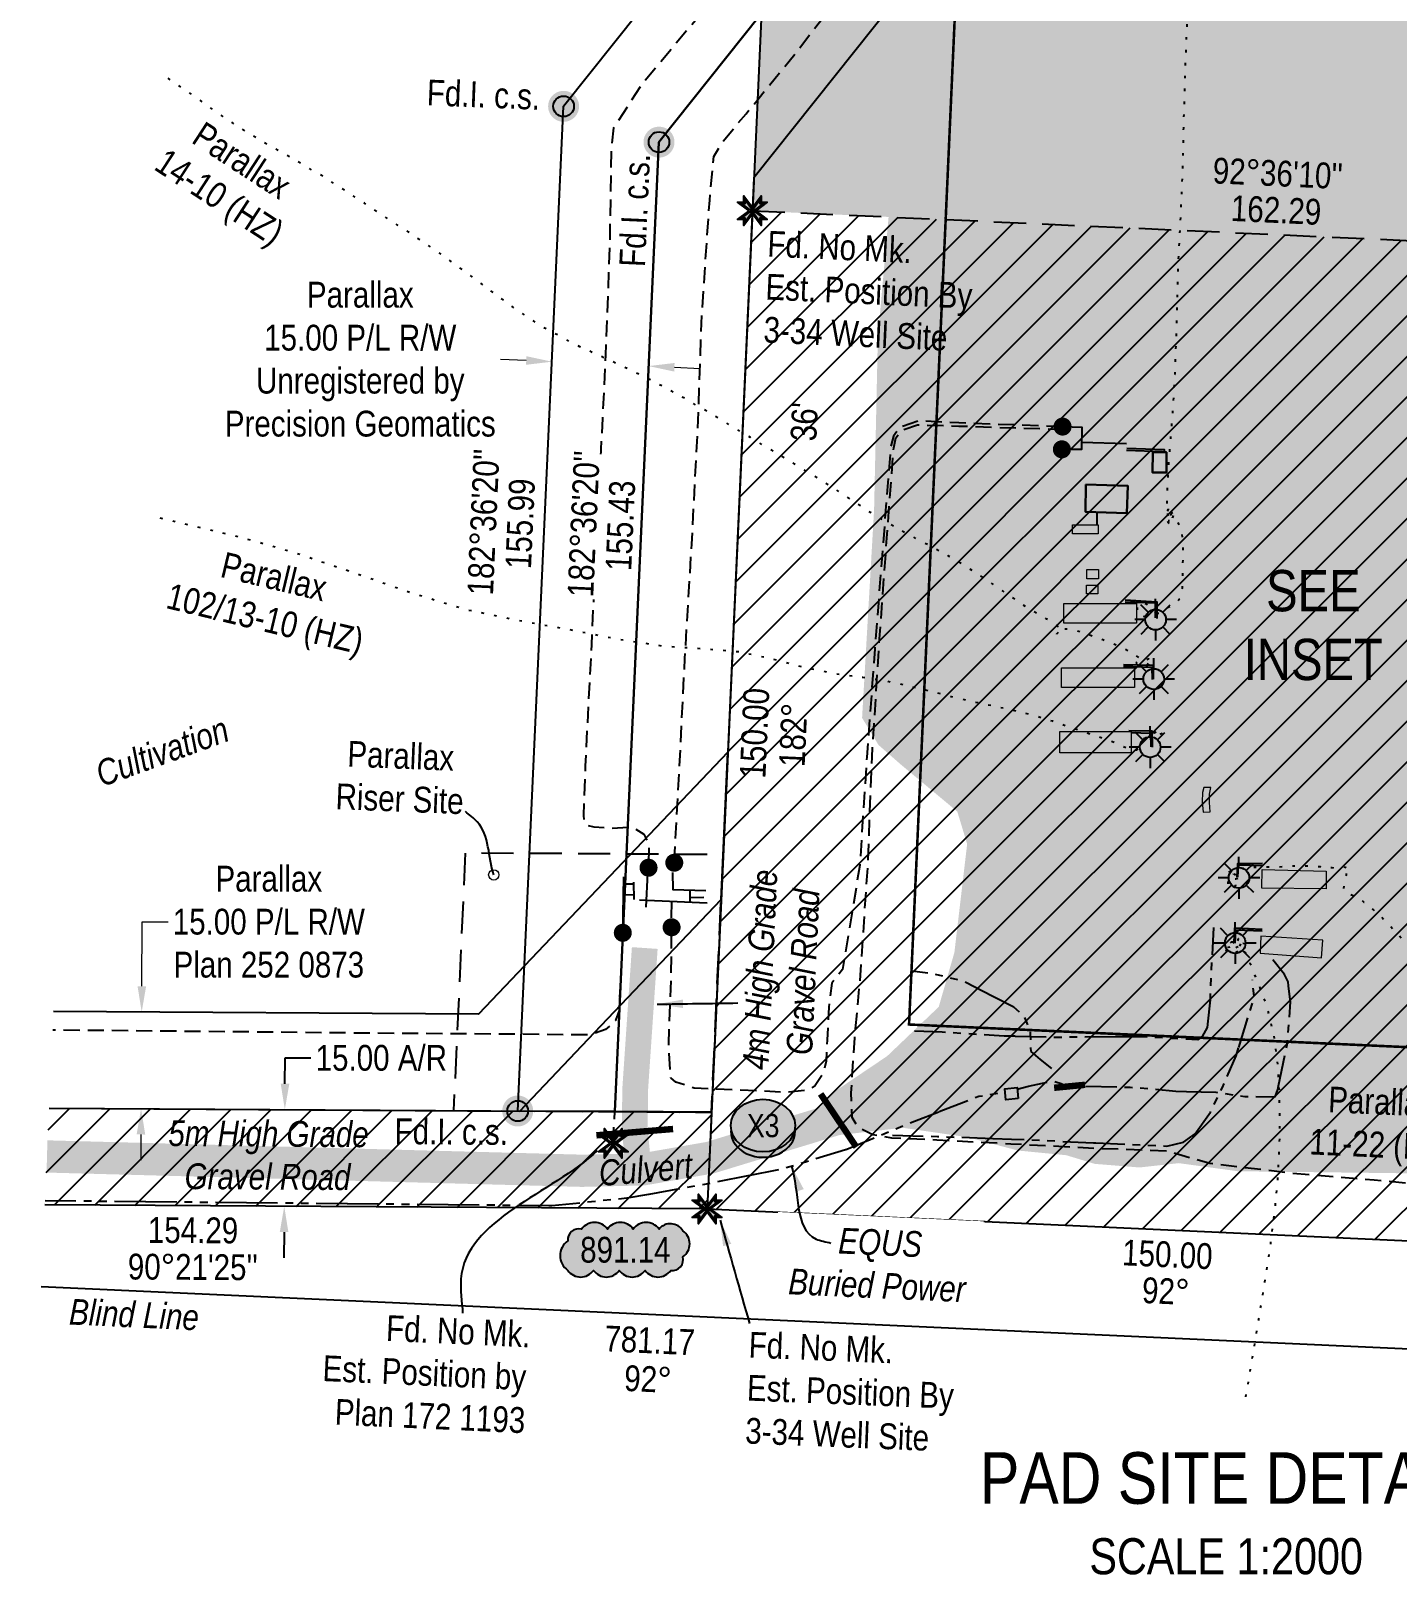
# Model space of a CAD drawing. Extents: x 307694 to 312040, y 5817589 to 5820267.
# Drawn here: x 310415 to 310945, y 5817820 to 5818419 of the extents above; entities that cross this region are included whole.
import ezdxf
from ezdxf.enums import TextEntityAlignment as Align

# ---------------------------------------------------------------- set-up
doc = ezdxf.new("R2010")
doc.units = 0
doc.header["$LTSCALE"] = 5
doc.header["$PDMODE"] = 35
doc.header["$PDSIZE"] = 0.5
for name, pattern in [('foc-ACCESSROAD', [3.75, 2.5, -1.25]), ('foc-DOT', [1, 0.2, -0.8]), ('foc-TIELINE', [1.875, 1.25, -0.625]), ('foc-TRAV', [1.875, 1.25, -0.625]), ('POWERLINE5', [7.8, 2.4, -0.6, 0.6, -0.6, 0.6, -0.6, 2.4]), ('UG_PIPE', [1.875, 1.25, -0.625])]:
    doc.linetypes.add(name, pattern=pattern)
doc.layers.get('Defpoints').update_dxf_attribs({"color": 9})
for name, color, linetype in [('AS-DRILL', 8, 'foc-DOT'), ('AS-DRILL-T', 8, 'Continuous'), ('AS-PIPE-UG', 44, 'UG_PIPE'), ('AS-POWER-EXISTING', 72, 'POWERLINE5'), ('AS-POWER-EXISTING-T', 72, 'Continuous'), ('AS-ROADS', 254, 'Continuous'), ('AS-SYMBOL', 7, 'Continuous'), ('AS-UNDERLAY-H', 141, 'Continuous'), ('C-RW', 13, 'Continuous'), ('C-WS', 13, 'foc-ACCESSROAD'), ('C-WS-S', 8, 'Continuous'), ('DETAIL-T', 7, 'Continuous'), ('L-BD', 7, 'Continuous'), ('L-BD1', 253, 'Continuous'), ('L-MON', 1, 'Continuous'), ('L-MON-T', 1, 'Continuous'), ('L-SEC', 7, 'Continuous'), ('P-BUFFER-PURPLE', 187, 'foc-TIELINE'), ('P-CROSSINGS', 250, 'Continuous'), ('P-ELEVATION', 7, 'Continuous'), ('P-PROPOSED', 10, 'Continuous'), ('P-PROPOSED-H', 21, 'Continuous'), ('P-TRAV', 4, 'foc-TRAV'), ('P-TXT', 4, 'Continuous')]:
    doc.layers.add(name, color=color, linetype=linetype)
for name, color, linetype, lineweight in [('AS-GENERAL', 48, 'Continuous', 18), ('C-RW-T', 13, 'Continuous', 9), ('C-WS-T', 13, 'Continuous', 9), ('T-TEXT', 48, 'Continuous', 18)]:
    doc.layers.add(name, color=color, linetype=linetype, lineweight=lineweight)
for name, color, linetype, true_color in [('AS-PIPE-AG', 7, 'Continuous', 0x7d00fa), ('AS-STRUCTURE-H', 7, 'Continuous', 0xa8a8a8), ('P-PROPOSED-EXISTING-H', 7, 'Continuous', 0xffeebd)]:
    doc.layers.add(name, color=color, linetype=linetype, true_color=true_color)
doc.layers.add('AS-STRUCTURE', color=7, linetype='Continuous', lineweight=30, true_color=0x595959)
doc.styles.add('80', font='ARIALN.TTF', dxfattribs={"height": 10})
doc.styles.add('80CG', font='ARIALN.TTF', dxfattribs={"height": 10})
doc.styles.add('80L', font='ARIALN.TTF', dxfattribs={"height": 10})
doc.styles.add('Crossing', font='ARIALN.TTF', dxfattribs={"height": 10})
doc.dimstyles.new('Compass 5 000', dxfattribs={"dimscale": 5, "dimtxt": 9, "dimasz": 2, "dimexe": 0.2, "dimexo": 0.0625, "dimgap": 0.5, "dimtad": 0, "dimtih": 1, "dimtoh": 1, "dimzin": 0, "dimdsep": 46, "dimtxsty": '80CG', "dimcen": 0.1, "dimse1": 1, "dimse2": 1, "dimclrd": 256, "dimclrt": 256, "dimaunit": 1, "dimadec": 4, "dimazin": 0, "dimtfac": 0.06, "dimtofl": 0, "dimtmove": 0, "dimatfit": 1, "dimfxl": 0.2, "dimtolj": 1, "dimtzin": 0, "dimlwd": -1, "dimarcsym": 0})

# ---------------------------------------------------------------- blocks, each defined once
blk = doc.blocks.new('*U449')
at = {"layer": 'DETAIL-T', "color": 3, "insert": (0, 0), "char_height": 20, "width": 217.1081, "attachment_point": 5, "style": '80CG'}
blk.add_mtext('PAD SITE DETAIL\\P{\\H0.7x;SCALE 1:2000}', dxfattribs=at)
blk = doc.blocks.new('RISER')
h = blk.add_hatch(color=255)
h.dxf.hatch_style = 1
edge = h.paths.add_edge_path()
edge.add_arc((0, 0), 0.7, 0, 360)
blk.add_hatch(color=13).paths.add_polyline_path([(0.58, -0.15), (-0.58, -0.15, 0.774597)])
at = {"color": 13}
blk.add_line((-0.58, -0.15), (0.58, -0.15), dxfattribs=at)
blk.add_circle((0, 0), 0.6, dxfattribs=at)
blk = doc.blocks.new('GAS')
h = blk.add_hatch(color=255)
h.dxf.hatch_style = 1
edge = h.paths.add_edge_path()
edge.add_arc((0, 0), 0.9, 0, 360)
for p, q in [((0, 0.81), (0, 1.62)), ((-0.81, 0), (-1.62, 0)), ((-0.57, 0.57), (-1.14, 1.14)), ((0.57, 0.57), (1.14, 1.14)), ((1.62, 0), (0.81, 0)), ((-0.57, -0.57), (-1.14, -1.14)), ((0, -0.81), (0, -1.62)), ((1.14, -1.14), (0.57, -0.57))]:
    blk.add_line(p, q)
blk.add_circle((0, 0), 0.8)
blk = doc.blocks.new('fdia')
at = {"color": 255, "const_width": 1}
blk.add_lwpolyline([(-0.5, 0, 1), (0.5, 0, 1)], format="xyb", close=True, dxfattribs=at)
blk = doc.blocks.new('Fdiaa')
blk.add_blockref('fdia', (0, 0))
blk = doc.blocks.new('fdib')
at = {"color": 1, "const_width": 1.6}
blk.add_lwpolyline([(-0.4, 0, 1), (0.4, 0, 1)], format="xyb", close=True, dxfattribs=at)
at = {"color": 1}
blk.add_circle((0, 0), 0.8, dxfattribs=at)
blk = doc.blocks.new('Fdibb')
blk.add_blockref('fdib', (0, 0))
blk = doc.blocks.new('fdicc')
for name in ['Fdibb', 'Fdiaa']:
    blk.add_blockref(name, (0, 0))
blk = doc.blocks.new('FDI')
blk.add_blockref('fdicc', (0, 0))
blk = doc.blocks.new('TEMP')
h = blk.add_hatch(color=255)
h.dxf.hatch_style = 1
h.paths.add_polyline_path([(0, 0.25), (-0.67, 1.15), (-0.67, 0.67), (-1.15, 0.67), (-0.25, 0), (-1.15, -0.67), (-0.67, -0.67), (-0.67, -1.15), (0, -0.25), (0.67, -1.15), (0.67, -0.67), (1.15, -0.67), (0.25, 0), (1.15, 0.67), (0.67, 0.67), (0.67, 1.15)])
h.paths.add_polyline_path([(0.57, 0.85), (0.57, 0.57), (0.85, 0.57), (0.08, 0), (0.85, -0.57), (0.57, -0.57), (0.57, -0.85), (0, -0.08), (-0.57, -0.85), (-0.57, -0.57), (-0.85, -0.57), (-0.08, 0), (-0.85, 0.57), (-0.57, 0.57), (-0.57, 0.85), (0, 0.08)], flags=16)
h = blk.add_hatch(color=1)
h.dxf.hatch_style = 1
h.paths.add_polyline_path([(0, 0.08), (-0.57, 0.85), (-0.57, 0.57), (-0.85, 0.57), (-0.08, 0), (-0.85, -0.57), (-0.57, -0.57), (-0.57, -0.85), (0, -0.08), (0.57, -0.85), (0.57, -0.57), (0.85, -0.57), (0.08, 0), (0.85, 0.57), (0.57, 0.57), (0.57, 0.85)])
at = {"color": 1}
for p, q in [((-0.08, 0), (0.08, 0)), ((0, 0.08), (0, -0.08))]:
    blk.add_line(p, q, dxfattribs=at)
at = {"color": 255, "flags": 128}
blk.add_lwpolyline([(-0.25, 0), (-1.15, 0.67), (-0.67, 0.67), (-0.67, 1.15), (0, 0.25), (0.67, 1.15), (0.67, 0.67), (1.15, 0.67), (0.25, 0), (1.15, -0.67), (0.67, -0.67), (0.67, -1.15), (0, -0.25), (-0.67, -1.15), (-0.67, -0.67), (-1.15, -0.67)], close=True, dxfattribs=at)
at = {"color": 1, "flags": 128}
blk.add_lwpolyline([(-0.08, 0), (-0.85, 0.57), (-0.57, 0.57), (-0.57, 0.85), (0, 0.08), (0.57, 0.85), (0.57, 0.57), (0.85, 0.57), (0.08, 0), (0.85, -0.57), (0.57, -0.57), (0.57, -0.85), (0, -0.08), (-0.57, -0.85), (-0.57, -0.57), (-0.85, -0.57)], close=True, dxfattribs=at)
blk = doc.blocks.new('*D457')
at = {"layer": 'C-RW-T', "transparency": 16777216}
for p, q in [((310607.54, 5818291.15), (310597.55, 5818291.61)), ((310664.97, 5818288.54), (310674.96, 5818288.08))]:
    blk.add_line(p, q, dxfattribs=at)
for points in [[(310607.61, 5818292.82), (310607.46, 5818289.49), (310617.53, 5818290.7)], [(310665.05, 5818290.2), (310664.9, 5818286.87), (310654.98, 5818288.99)]]:
    blk.add_solid(points, dxfattribs=at)
at = {"layer": 'Defpoints', "color": 0, "transparency": 16777216}
for p in [(310617.53, 5818290.7), (310615.9, 5818254.87), (310653.35, 5818253.16)]:
    blk.add_point(p, dxfattribs=at)
at = {"layer": 'C-RW-T', "transparency": 16777216, "insert": (310543.18, 5818291.61), "char_height": 10, "attachment_point": 5, "style": '80CG'}
blk.add_mtext('\\A1;Parallax\\P15.00 P/L R/W\\PUnregistered by \\PPrecision Geomatics', dxfattribs=at)
blk = doc.blocks.new('*D458')
at = {"layer": 'C-RW-T', "transparency": 16777216}
for p, q in [((310458.48, 5818048.53), (310458.64, 5818073.49)), ((310458.64, 5818073.49), (310468.64, 5818073.49)), ((310458.13, 5817991.03), (310458.06, 5817981.03))]:
    blk.add_line(p, q, dxfattribs=at)
for points in [[(310456.82, 5818048.54), (310460.15, 5818048.52), (310458.42, 5818038.53)], [(310456.46, 5817991.04), (310459.79, 5817991.02), (310458.19, 5818001.03)]]:
    blk.add_solid(points, dxfattribs=at)
at = {"layer": 'Defpoints', "color": 0, "transparency": 16777216}
for p in [(310458.42, 5818038.53), (310493.03, 5818038.31), (310492.8, 5818000.82)]:
    blk.add_point(p, dxfattribs=at)
at = {"layer": 'C-RW-T', "transparency": 16777216, "insert": (310507.72, 5818073.49), "char_height": 10, "attachment_point": 5, "style": '80CG'}
blk.add_mtext('\\A1;Parallax\\P15.00 P/L R/W\\PPlan 252 0873', dxfattribs=at)
blk = doc.blocks.new('wa')
at = {"layer": 'P-ELEVATION'}
h = blk.add_hatch(color=111, dxfattribs=at)
h.dxf.hatch_style = 1
edge = h.paths.add_edge_path()
edge.add_arc((-17.35, -4.5), 6.1, 215, 325)
edge.add_arc((-7.35, -4.5), 6.1, 215, 325)
edge.add_arc((2.65, -4.5), 6.1, 215, 325)
edge.add_arc((12.65, -4.5), 6.1, 215, 325)
edge.add_arc((18.14, -3.7), 4.32, 263.43363, 373.43363)
edge.add_arc((18.85, 2.3), 6.1, 305, 415)
edge.add_arc((17.45, 4.39), 5.69, 30.69553, 140.69553)
edge.add_arc((8.05, 4.5), 6.1, 35, 145)
edge.add_arc((-1.95, 4.5), 6.1, 35, 145)
edge.add_arc((-11.95, 4.5), 6.1, 35, 145)
edge.add_arc((-18.04, 3.81), 4.33, 75.42608, 185.42608)
edge.add_arc((-18.36, -2.3), 6.96, 125, 235)
at = {"color": 240, "flags": 128}
blk.add_lwpolyline([(-22.35, -8, 0.520567), (-12.35, -8, 0.520567), (-2.35, -8, 0.520567), (7.65, -8, 0.520567), (17.65, -8, 0.520567), (22.35, -2.7, 0.520567), (22.35, 7.3, 0.520567), (13.05, 8, 0.520567), (3.05, 8, 0.520567), (-6.95, 8, 0.520567), (-16.95, 8, 0.520567), (-22.35, 3.4, 0.520567)], format="xyb", close=True, dxfattribs=at)
at = {"layer": 'P-ELEVATION', "color": 240, "flags": 128}
blk.add_lwpolyline([(0, 0, 12.5, 0, 0), (-12.42, -6.43, 0, 0, 0)], format="xyseb", dxfattribs=at)
at = {"layer": 'P-ELEVATION', "color": 240, "style": '80'}
blk.add_attdef('ELEVATION', text='', height=10, dxfattribs=at).set_placement((0, 0), align=Align.MIDDLE_CENTER)
blk = doc.blocks.new('*D468')
at = {"layer": 'Defpoints', "color": 0, "transparency": 16777216}
for p in [(310513.93, 5818000.69), (310539.66, 5818000.53), (310539.42, 5817963.03)]:
    blk.add_point(p, dxfattribs=at)
at = {"layer": 'P-TXT', "transparency": 16777216}
for p, q in [((310513.99, 5818010.69), (310514.06, 5818020.69)), ((310514.06, 5818020.69), (310524.06, 5818020.69)), ((310513.64, 5817953.19), (310513.57, 5817943.19))]:
    blk.add_line(p, q, dxfattribs=at)
for points in [[(310512.33, 5818010.7), (310515.66, 5818010.68), (310513.93, 5818000.69)], [(310511.97, 5817953.2), (310515.3, 5817953.18), (310513.7, 5817963.19)]]:
    blk.add_solid(points, dxfattribs=at)
at = {"layer": 'P-TXT', "transparency": 16777216, "insert": (310551.34, 5818020.69), "char_height": 10, "attachment_point": 5, "style": '80CG'}
blk.add_mtext('\\A1;15.00 A/R', dxfattribs=at)
blk = doc.blocks.new('xing2')
h = blk.add_hatch(color=50)
h.dxf.hatch_style = 1
edge = h.paths.add_edge_path()
edge.add_ellipse((0, 0), major_axis=(-12.5, 0), ratio=0.816297, start_angle=0, end_angle=360)
h = blk.add_hatch(color=250)
h.dxf.hatch_style = 1
edge = h.paths.add_edge_path()
edge.add_ellipse((0, -2.05), major_axis=(-12.5, 0), ratio=0.816297, start_angle=0, end_angle=180)
edge.add_line((12.5, -2.05), (12.5, 0))
edge.add_ellipse((0, 0), major_axis=(-12.5, 0), ratio=0.816297, start_angle=0, end_angle=180, ccw=False)
edge.add_line((-12.5, 0), (-12.5, -2.05))
at = {"color": 250}
blk.add_ellipse((0, 0), major_axis=(-12.5, 0), ratio=0.816297, dxfattribs=at)
blk.add_ellipse((0, -2.05), major_axis=(-12.5, 0), ratio=0.816297, start_param=0, end_param=3.141593, dxfattribs=at)
at = {"color": 250, "style": 'Crossing'}
blk.add_attdef('CROSSING', text='', height=9, dxfattribs=at).set_placement((0.09, 0.02), align=Align.MIDDLE_CENTER)
at = {"color": 250, "style": 'Crossing', "flags": 1}
for tag, p in [('OWNER', (0.09, -12.49)), ('DESCRIPTION', (0.09, -25.77)), ('LOCATION', (0.09, -39.3)), ('DWG_REF', (0.09, -52.84))]:
    blk.add_attdef(tag, text='', height=9, dxfattribs=at).set_placement(p, align=Align.MIDDLE_CENTER)

msp = doc.modelspace()

# ---------------------------------------------------------------- hatches: boundary and pattern name
at = {"layer": 'AS-ROADS'}
h = msp.add_hatch(color=256, dxfattribs=at)
h.dxf.hatch_style = 1
h.paths.add_polyline_path([(310729.061, 5817990.833), (310753.54, 5817993.63), (310778.578, 5817989.994), (310798.193, 5817984.809), (310816.937, 5817982.991), (310827.987, 5817979.636), (310845.333, 5817978.237), (310860.58, 5817979.915), (310883.393, 5817976.778), (310958.908, 5817975.858), (311035.02, 5817983.295), (311146.041, 5817981.578), (311175.799, 5817979.862), (311185.528, 5817987.299), (311179.805, 5818034.781), (311183.965, 5818126.443), (311190.26, 5818163.628), (311194.266, 5818187.082), (311201.14, 5818373.218), (311205.721, 5818413.89), (311205.152, 5818499.785), (311198.284, 5818544.979), (311202.29, 5818586.168), (311204.906, 5818602.167), (311191.639, 5818607.185), (311167.614, 5818610.769), (311140.004, 5818614.354), (311126.379, 5818612.92), (311062.488, 5818614.719), (310955.211, 5818620.099), (310916.486, 5818624.4), (310905.37, 5818627.626), (310895.688, 5818625.117), (310876.618, 5818585.653), (310873.033, 5818569.165), (310856.18, 5818551.601), (310821.345, 5818504.209), (310763.956, 5818431.033), (310760.37, 5818421.355), (310752.482, 5818396.981), (310743.867, 5818299.728), (310742.425, 5818233.3), (310737.768, 5818152.586), (310744.133, 5818142.07), (310753.12, 5818134.209), (310774.689, 5818116.242), (310778.508, 5818103.664), (310773.562, 5818061.632), (310767.496, 5818040.521), (310747.5, 5818021.43), (310725.814, 5818006.819), (310720.605, 5818000.205)])
at = {"layer": 'AS-STRUCTURE-H'}
h = msp.add_hatch(color=256, dxfattribs=at)
h.dxf.hatch_style = 1
h.paths.add_polyline_path([(310850.543, 5818255.556), (310855.804, 5818255.556), (310855.799, 5818247.698), (310850.375, 5818247.749)])
h = msp.add_hatch(color=256, dxfattribs=at)
h.dxf.hatch_style = 1
h.paths.add_polyline_path([(310824.466, 5818243.08), (310840.823, 5818242.547), (310840.362, 5818231.98), (310824.378, 5818232.522)])
at = {"layer": 'AS-UNDERLAY-H'}
h = msp.add_hatch(color=254, dxfattribs=at)
h.dxf.hatch_style = 1
h.paths.add_polyline_path([(310766.32, 5818325.283), (310773.335, 5818325.143), (310772.766, 5818291.508), (310763.777, 5818291.825)])
at = {"layer": 'P-PROPOSED-EXISTING-H'}
h = msp.add_hatch(dxfattribs=at)
h.set_pattern_fill('ANSI31', color=256, scale=3.499667, style=0)
h.set_pattern_definition([(45, (136.424, 1875.877), (-7.856977622, 7.856977622), [])])
h.paths.add_polyline_path([(311100.532, 5818330.805), (310695.261, 5818349.228), (310677.647, 5817962.163), (311052.273, 5817945.133)])
h = msp.add_hatch(dxfattribs=at)
h.set_pattern_fill('ANSI31', color=256, scale=3.499667, style=0)
h.set_pattern_definition([(45, (-1725.801, 2550.537), (-7.856977622, 7.856977622), [])])
h.paths.add_polyline_path([(310422.556, 5818001.255), (310420.852, 5817963.768), (310677.647, 5817962.169), (310679.353, 5817999.655)])
at = {"layer": 'P-PROPOSED-H'}
h = msp.add_hatch(color=256, dxfattribs=at)
h.dxf.hatch_style = 1
h.paths.add_polyline_path([(311234.025, 5818656.19), (310846.834, 5818671.801), (310701.571, 5818489.525), (310695.261, 5818349.228), (311100.532, 5818330.805), (311052.273, 5817945.133), (311205.077, 5817938.187)])

# ---------------------------------------------------------------- linework, layer by layer
at = {"layer": 'AS-DRILL', "flags": 128}
for points in [[(310851.886, 5818192.807), (310851.886, 5818192.807), (310851.533, 5818193.396), (310851.083, 5818194.039), (310850.461, 5818194.764), (310849.809, 5818195.364), (310849.03, 5818195.92), (310848.178, 5818196.529), (310847.243, 5818196.941), (310846.29, 5818196.878), (310845.308, 5818196.716), (310844.615, 5818196.267), (310844.38, 5818195.376), (310844.458, 5818194.172), (310844.694, 5818193.162), (310845.1, 5818192.671), (310845.436, 5818192.307), (310845.924, 5818191.988), (310846.899, 5818191.95), (310848.207, 5818192.15), (310849.446, 5818192.477), (310850.658, 5818192.755), (310851.789, 5818192.886), (310852.724, 5818193.124), (310853.543, 5818193.593), (310854.337, 5818194.088), (310855.085, 5818194.659), (310855.932, 5818195.201), (310856.749, 5818195.62), (310857.517, 5818196.065), (310858.341, 5818196.659), (310859.212, 5818197.2), (310859.986, 5818197.796), (310860.168, 5818197.964), (310860.742, 5818198.592), (310861.137, 5818199.102), (310861.611, 5818200.334), (310861.614, 5818200.409), (310861.966, 5818203.023), (310862.104, 5818206.57), (310862.17, 5818210.195), (310862.209, 5818213.771), (310862.32, 5818217.27), (310862.259, 5818220.85), (310861.797, 5818224.395), (310861.023, 5818227.002), (310860.952, 5818227.13), (310859.992, 5818228.819), (310858.992, 5818230.109), (310858.327, 5818231.035), (310858.121, 5818231.519), (310857.988, 5818231.949), (310857.789, 5818232.633), (310857.651, 5818233.588), (310857.464, 5818234.572), (310857.18, 5818234.983), (310856.995, 5818234.74), (310856.748, 5818234.174), (310856.419, 5818233.436), (310856.117, 5818232.748), (310855.893, 5818232.131), (310855.746, 5818231.561), (310855.65, 5818231.039), (310855.682, 5818230.563), (310855.81, 5818230.007), (310855.963, 5818229.426), (310856.169, 5818228.943), (310856.429, 5818228.532), (310856.613, 5818228.125), (310856.819, 5818227.641), (310857.054, 5818227.257), (310857.282, 5818227.323), (310857.476, 5818227.791), (310857.699, 5818228.383), (310857.876, 5818229.076), (310858.027, 5818229.746), (310858.146, 5818230.242), (310858.364, 5818230.684), (310858.657, 5818231.147), (310858.822, 5818231.542), (310858.911, 5818231.888), (310858.9, 5818232.264), (310858.837, 5818232.567), (310858.744, 5818232.745), (310858.552, 5818232.953), (310858.363, 5818233.236), (310858.266, 5818233.314), (310858.211, 5818233.191), (310858.158, 5818233.118), (310858.152, 5818232.969), (310857.992, 5818232.7), (310857.776, 5818232.283), (310857.554, 5818231.741), (310857.332, 5818231.174), (310857.16, 5818230.605), (310856.989, 5818230.087), (310856.918, 5818229.539), (310856.924, 5818229.038), (310856.754, 5818229.17), (310856.754, 5818229.17), (310856.308, 5818231.214), (310856.015, 5818235.904), (310856.204, 5818242.677), (310856.747, 5818251.487), (310857.539, 5818262.214), (310858.44, 5818273.788), (310859.108, 5818285.821), (310859.59, 5818298.838), (310859.938, 5818312.91), (310860.354, 5818328.105), (310861.217, 5818344.484), (310862.014, 5818362.391), (310862.477, 5818381.363), (310863.016, 5818401.657), (310863.862, 5818422.74), (310865.089, 5818446.56), (310866.643, 5818472.345), (310868.299, 5818499.451), (310869.614, 5818528.096), (310871.018, 5818557.764), (310873.348, 5818588.047), (310877.338, 5818619.84), (310882.44, 5818653.868), (310887.346, 5818689.929), (310891.61, 5818727.492), (310894.32, 5818757.646)], [(310850.742, 5818167.794), (310850.742, 5818167.794), (310850.803, 5818168.717), (310850.474, 5818169.906), (310849.563, 5818170.917), (310848.878, 5818171.97), (310847.456, 5818173.351), (310845.61, 5818174.124), (310844.936, 5818174.175), (310844.407, 5818174.07), (310843.999, 5818173.886), (310843.969, 5818173.762), (310844.32, 5818173.773), (310844.898, 5818173.851), (310845.582, 5818174.05), (310846.244, 5818174.349), (310846.879, 5818174.599), (310847.437, 5818174.803), (310847.923, 5818175.059), (310848.432, 5818175.289), (310848.921, 5818175.646), (310849.227, 5818175.784), (310849.365, 5818175.478), (310849.424, 5818175.076), (310849.363, 5818174.778), (310849.328, 5818174.529), (310849.366, 5818174.227), (310849.358, 5818174.002), (310849.327, 5818173.854), (310849.415, 5818173.55), (310849.501, 5818173.171), (310849.635, 5818172.766), (310849.364, 5818172.877), (310849.34, 5818172.903), (310847.859, 5818174.061), (310845.399, 5818175.783), (310842.643, 5818177.617), (310839.361, 5818179.42), (310835.35, 5818181.153), (310831.086, 5818182.795), (310826.745, 5818184.39), (310822.425, 5818185.909), (310818.637, 5818186.932), (310816.088, 5818187.006), (310814.709, 5818186.284), (310813.723, 5818185.372), (310813.155, 5818184.919), (310813.339, 5818185.162), (310813.836, 5818185.693), (310814.351, 5818186.073), (310814.734, 5818186.284), (310814.963, 5818186.375), (310815.165, 5818186.417), (310815.338, 5818186.385), (310815.461, 5818186.33), (310815.273, 5818186.638), (310815.249, 5818186.664), (310814.213, 5818187.68), (310812.217, 5818189.108), (310809.457, 5818190.842), (310805.544, 5818193.146), (310800.533, 5818196.168), (310794.708, 5818200.148), (310787.813, 5818204.919), (310779.859, 5818210.108), (310771.208, 5818215.373), (310761.971, 5818220.386), (310751.895, 5818225.707), (310741.016, 5818232.26), (310729.259, 5818239.998), (310717.295, 5818247.594), (310705.902, 5818254.418), (310694.533, 5818261.24), (310681.849, 5818268.964), (310668.419, 5818276.817), (310655.357, 5818283.831), (310642.268, 5818290.144), (310628.304, 5818296.492), (310614.136, 5818303.999), (310600.237, 5818313.322), (310586.552, 5818323.612), (310572.807, 5818333.629), (310558.905, 5818342.851), (310544.78, 5818352.133), (310530.727, 5818361.336), (310516.786, 5818369.56), (310503.272, 5818377.166), (310489.92, 5818385.717), (310477.018, 5818394.925), (310467.766, 5818401.202)], [(310849.769, 5818142.775), (310849.769, 5818142.775), (310850.239, 5818143.282), (310850.994, 5818144.053), (310851.77, 5818144.698), (310852.675, 5818145.464), (310853.146, 5818145.996), (310853.332, 5818146.264), (310853.539, 5818146.431), (310854.073, 5818146.66), (310854.585, 5818146.965), (310854.633, 5818147.539), (310853.657, 5818147.552), (310851.886, 5818147.045), (310850.256, 5818146.308), (310848.545, 5818145.399), (310847.215, 5818144.651), (310846.6, 5818143.648), (310846.22, 5818142.888), (310846.027, 5818142.42), (310845.833, 5818141.927), (310845.588, 5818141.436), (310845.218, 5818140.925), (310844.751, 5818140.493), (310844.26, 5818140.087), (310843.204, 5818139.953), (310843.179, 5818139.954), (310840.902, 5818140.593), (310837.289, 5818142.26), (310832.338, 5818144.254), (310826.136, 5818146.246), (310819.148, 5818148.62), (310811.545, 5818151.268), (310803.262, 5818153.792), (310794.015, 5818155.978), (310783.543, 5818158.187), (310772.361, 5818160.799), (310761.04, 5818163.691), (310749.708, 5818166.309), (310738.098, 5818168.212), (310726.874, 5818169.724), (310714.984, 5818172.139), (310702.454, 5818175.479), (310689.949, 5818178.167), (310676.233, 5818179.301), (310660.462, 5818180.365), (310642.881, 5818183.101), (310623.936, 5818186.816), (310604.679, 5818190.242), (310584.924, 5818194.339), (310563.385, 5818200.831), (310540.801, 5818208.765), (310518.578, 5818216.311), (310497.697, 5818222.352), (310477.718, 5818227.133), (310464.634, 5818230.198)], [(310883.423, 5818090.236), (310883.423, 5818090.236), (310883.069, 5818090.15), (310882.917, 5818090.106), (310882.542, 5818090.096), (310881.837, 5818089.998), (310881.629, 5818089.781), (310881.52, 5818089.56), (310881.464, 5818089.412), (310881.264, 5818089.42), (310881.452, 5818090.388), (310881.75, 5818091.603), (310881.943, 5818092.071), (310882.263, 5818091.933), (310882.527, 5818091.647), (310882.925, 5818090.932), (310883.153, 5818089.747), (310882.915, 5818088.755), (310882.568, 5818088.193), (310882.559, 5818087.968), (310882.568, 5818087.568), (310882.278, 5818087.179), (310882.022, 5818087.038), (310881.739, 5818086.825), (310881.356, 5818086.639), (310880.522, 5818086.421), (310879.807, 5818086.7), (310879.782, 5818087.976), (310879.763, 5818089.403), (310879.155, 5818090.503), (310879.042, 5818091.458), (310879.94, 5818092.674), (310880.842, 5818093.339), (310882.312, 5818093.832), (310884.431, 5818094.275), (310887.119, 5818094.571), (310890.026, 5818094.683), (310892.855, 5818094.748), (310895.783, 5818094.759), (310898.888, 5818094.814), (310902.123, 5818095.013), (310905.509, 5818095.231), (310909.112, 5818095.242), (310912.507, 5818095.059), (310915.378, 5818094.897), (310917.822, 5818094.702), (310919.892, 5818094.522), (310921.591, 5818094.455), (310922.926, 5818094.704), (310924.058, 5818094.86), (310925.105, 5818094.744), (310925.967, 5818094.41), (310926.398, 5818093.918), (310926.581, 5818093.461), (310926.694, 5818093.156), (310926.59, 5818093.06), (310926.38, 5818092.793), (310926.346, 5818092.569), (310926.046, 5818092.581), (310925.674, 5818092.67), (310925.527, 5818092.726), (310925.422, 5818092.605), (310925.411, 5818091.68), (310925.116, 5818089.89), (310924.858, 5818089.049), (310924.578, 5818087.634), (310924.377, 5818086.341), (310924.358, 5818085.841), (310924.449, 5818085.613), (310924.645, 5818085.505), (310924.989, 5818085.341), (310925.382, 5818085.151), (310925.795, 5818084.835), (310926.381, 5818084.462), (310927.218, 5818084.129), (310928.129, 5818083.743), (310928.573, 5818083.576), (310928.942, 5818083.411), (310929.114, 5818083.33), (310929.872, 5818082.874), (310930.921, 5818082.208), (310932.382, 5818081.176), (310932.673, 5818080.939), (310933.862, 5818079.992), (310935.801, 5818078.366), (310938.099, 5818076.35), (310940.826, 5818073.767), (310943.805, 5818070.598), (310946.947, 5818067.124), (310950.736, 5818062.898), (310955.23, 5818058.17), (310960.579, 5818052.883), (310966.434, 5818047.126), (310972.791, 5818040.749), (310979.519, 5818033.632), (310986.687, 5818025.597), (310994.331, 5818016.943), (311002.679, 5818007.712), (311011.561, 5817998.084), (311020.897, 5817987.888), (311030.36, 5817977.112), (311040.21, 5817965.345), (311060.628, 5817940.357), (311082.576, 5817912.858), (311094.152, 5817898.522), (311106.507, 5817883.63), (311119.264, 5817868.773), (311132.764, 5817853.736), (311146.741, 5817838.731), (311161.122, 5817823.811), (311164.712, 5817820.166)], [(310882.29, 5818065.502), (310882.29, 5818065.502), (310882.242, 5818065.554), (310881.785, 5818065.371), (310881.368, 5818064.962), (310881.116, 5818064.246), (310880.907, 5818063.404), (310880.509, 5818062.794), (310879.135, 5818062.222), (310878.978, 5818062.678), (310879.808, 5818063.447), (310880.655, 5818063.989), (310880.977, 5818063.901), (310880.963, 5818063.552), (310880.114, 5818062.934), (310879.262, 5818062.267), (310879.044, 5818061.8), (310879.575, 5818061.955), (310881.42, 5818063.084), (310882.514, 5818063.541), (310883.272, 5818063.737), (310884.363, 5818064.12), (310885.481, 5818064.552), (310886.645, 5818064.907), (310886.924, 5818064.996), (310886.673, 5818064.981), (310886.248, 5818064.973), (310885.449, 5818065.028), (310884.731, 5818065.231), (310883.64, 5818065.474), (310882.323, 5818065.7), (310880.916, 5818065.555), (310879.412, 5818064.838), (310878.515, 5818064.273), (310878.208, 5818064.109), (310878.603, 5818063.969), (310879.994, 5818063.714), (310881.429, 5818063.934), (310882.353, 5818064.548), (310882.901, 5818065.128), (310883.277, 5818065.788), (310883.556, 5818066.528), (310883.722, 5818066.947), (310883.774, 5818066.97), (310883.853, 5818067.092), (310884.137, 5818067.306), (310884.335, 5818067.248), (310884.45, 5818066.994), (310884.536, 5818066.64), (310884.683, 5818066.559), (310884.898, 5818066.926), (310884.9, 5818067.001), (310884.75, 5818066.357), (310884.475, 5818065.066), (310884.02, 5818063.658), (310883.255, 5818062.637), (310882.443, 5818061.718), (310882.205, 5818061.377), (310882.176, 5818061.278), (310882.253, 5818061.325), (310882.433, 5818061.443), (310883.022, 5818061.796), (310883.593, 5818062.323), (310884.093, 5818062.955), (310884.406, 5818063.293), (310884.614, 5818063.51), (310884.771, 5818063.679), (310884.922, 5818063.698), (310885.257, 5818063.31), (310885.941, 5818062.232), (310886.315, 5818061.567), (310886.915, 5818060.268), (310888.155, 5818057.418), (310889.711, 5818053.679), (310891.605, 5818048.977), (310893.755, 5818043.164), (310895.862, 5818036.227), (310897.575, 5818028.179), (310898.727, 5818019.202), (310899.411, 5818009.143), (310899.666, 5817998.325), (310899.538, 5817986.671), (310898.911, 5817974.411), (310897.777, 5817961.996), (310896.039, 5817948.203), (310893.803, 5817933.804), (310891.395, 5817918.862), (310888.837, 5817903.299), (310886.074, 5817886.919)]]:
    msp.add_lwpolyline(points, dxfattribs=at)
at = {"layer": 'AS-GENERAL'}
for points in [[(310819.299, 5818227.428), (310829.326, 5818227.428), (310829.326, 5818223.93), (310819.299, 5818223.93)], [(310824.906, 5818210.086), (310829.382, 5818210.086), (310829.382, 5818206.447), (310824.906, 5818206.447)], [(310824.758, 5818204.087), (310829.234, 5818204.087), (310829.234, 5818200.694), (310824.758, 5818200.694)], [(310815.953, 5818196.925), (310844.208, 5818196.925), (310844.208, 5818189.268), (310815.953, 5818189.268)], [(310815.082, 5818172.041), (310843.339, 5818172.041), (310843.339, 5818164.317), (310815.082, 5818164.317)], [(310814.464, 5818147.325), (310842.083, 5818147.325), (310842.083, 5818139.036), (310814.464, 5818139.036)], [(310892.848, 5818093.824), (310917.699, 5818093.124), (310917.751, 5818086.245), (310892.764, 5818086.485)], [(310892.121, 5818061.387), (310915.871, 5818059.487), (310916.478, 5818066.367), (310892.328, 5818067.995)]]:
    msp.add_lwpolyline(points, close=True, dxfattribs=at)
at = {"layer": 'AS-GENERAL', "flags": 128}
msp.add_lwpolyline([(310872.753, 5818116.204), (310872.419, 5818119.717), (310872.502, 5818122.979), (310873.004, 5818125.571), (310870.327, 5818125.571), (310869.742, 5818123.648), (310869.574, 5818119.968), (310869.993, 5818115.954)], close=True, dxfattribs=at)
at = {"layer": 'AS-GENERAL', "const_width": 2.5, "flags": 128}
for points in [[(310721.683, 5818006.75), (310735.541, 5817986.145)], [(310824.228, 5818010.3), (310812.223, 5818009.13)], [(310664.461, 5817993.167), (310634.733, 5817990.697)]]:
    msp.add_lwpolyline(points, dxfattribs=at)
at = {"layer": 'AS-PIPE-AG', "flags": 128}
for points in [[(310815.511, 5818265.532), (310822.999, 5818265.283), (310822.794, 5818256.621), (310815.236, 5818256.71)], [(310822.862, 5818259.51), (310840.306, 5818258.916)], [(310840.356, 5818256.349), (310854.106, 5818255.873), (310854.106, 5818255.556)], [(310840.385, 5818257.221), (310854.846, 5818256.592), (310854.846, 5818255.556)], [(310828.824, 5818232.371), (310828.824, 5818227.428)], [(310839.789, 5818197.597), (310851.349, 5818197.129), (310851.468, 5818191.359)], [(310839.805, 5818198.335), (310852.005, 5818197.634), (310852.059, 5818191.156)], [(310839.135, 5818173.298), (310850.597, 5818172.991), (310850.7, 5818167.624)], [(310839.135, 5818172.649), (310850.153, 5818172.307), (310850.187, 5818167.453)], [(310841.195, 5818147.671), (310850.124, 5818147.603), (310850.205, 5818141.265)], [(310842.083, 5818146.936), (310849.663, 5818146.647), (310849.736, 5818141.373)], [(310644.978, 5818069.232), (310645.348, 5818090.911)], [(310654.5, 5818092.343), (310653.891, 5818079.183)], [(310664.312, 5818092.586), (310664.373, 5818086.007), (310677.172, 5818085.641)], [(310883.237, 5818090.779), (310883.465, 5818096.151), (310893.007, 5818096.183)], [(310883.53, 5818090.747), (310883.758, 5818095.532), (310892.983, 5818095.334)], [(310645.303, 5818088.28), (310649.18, 5818088.281)], [(310649.175, 5818088.879), (310649.235, 5818082.184)], [(310671.016, 5818085.817), (310671.01, 5818081.182)], [(310645.229, 5818083.919), (310649.218, 5818084.04)], [(310651.392, 5818082.047), (310677.659, 5818080.889)], [(310663.886, 5818075.101), (310663.957, 5818081.493)], [(310671.013, 5818082.9), (310676.38, 5818083.021)], [(310882.022, 5818065.324), (310882.28, 5818071.122), (310892.906, 5818070.701)], [(310882.451, 5818065.275), (310882.731, 5818070.349), (310892.89, 5818069.993)]]:
    msp.add_lwpolyline(points, dxfattribs=at)
at = {"layer": 'AS-PIPE-UG', "flags": 128}
for points in [[(310881.676, 5818759.055), (310878.396, 5818718.107), (310876.706, 5818685.797), (310875.418, 5818676.682), (310867.606, 5818665.687), (310853.676, 5818647.827), (310842.436, 5818632.292), (310813.676, 5818596.417), (310786.428, 5818562.58), (310757.288, 5818526.92), (310729.601, 5818492.905), (310702.693, 5818459.137), (310681.061, 5818433.697), (310677.851, 5818428.742), (310652.078, 5818397.86), (310641.418, 5818381.372), (310640.496, 5818373.522), (310639.868, 5818335.812), (310638.268, 5818293.28), (310637.098, 5818268.805), (310634.966, 5818228.007), (310632.806, 5818180.905), (310630.381, 5818133.817), (310629.786, 5818114.67), (310629.933, 5818112.267), (310631.071, 5818110.965), (310633.706, 5818110.305), (310640.313, 5818109.82), (310647.998, 5818110.25), (310650.093, 5818109.43), (310653.131, 5818107.422), (310655.111, 5818103.415), (310654.961, 5818094.48)], [(310664.941, 5818096.41), (310666.998, 5818133.975), (310669.068, 5818175.675), (310671.718, 5818219.957), (310674.068, 5818264.71), (310675.631, 5818308.835), (310678.668, 5818353.3), (310680.306, 5818370.325), (310683.931, 5818376.205), (310692.791, 5818386.867), (310709.523, 5818407.24), (310747.831, 5818456.542), (310784.058, 5818499.617), (310817.061, 5818538.972), (310848.633, 5818577.707), (310877.418, 5818612.205), (310894.931, 5818633.89), (310912.326, 5818658.125), (310914.201, 5818669.46), (310915.396, 5818690.125), (310918.356, 5818730.872), (310919.879, 5818755.769)], [(310815.511, 5818265.532), (310775.316, 5818266.937), (310759.611, 5818267.795), (310752.498, 5818265.265), (310749.898, 5818261.837), (310748.886, 5818257.685), (310746.396, 5818226.777), (310742.688, 5818179.297), (310739.576, 5818137.322), (310736.873, 5818095.487), (310730.223, 5818054.98), (310725.996, 5818049.755), (310724.836, 5818040.41), (310724.216, 5818027.542), (310723.813, 5818019.412), (310722.661, 5818014.525), (310719.633, 5818010.01), (310716.998, 5818008.182), (310708.081, 5818007.377), (310697.276, 5818007.987), (310672.601, 5818009.017), (310665.498, 5818011.355), (310663.586, 5818012.952), (310662.783, 5818025.997), (310663.741, 5818051.537), (310663.906, 5818071.375)], [(311232.281, 5817899.385), (311233.371, 5817940.12), (311232.936, 5817949.162), (311229.551, 5817953.785), (311223.123, 5817955.862), (311206.371, 5817956.575), (311176.881, 5817958.387), (311125.978, 5817961.322), (311076.903, 5817963.712), (311029.596, 5817966.372), (310986.468, 5817968.627), (310936.336, 5817973.297), (310904.326, 5817975.995), (310872.598, 5817979.75), (310855.828, 5817984.605), (310828.271, 5817985.605), (310795.481, 5817987.327), (310766.716, 5817988.875), (310749.238, 5817989.602), (310741.878, 5817990.932), (310736.416, 5817993.685), (310733.863, 5817997.57), (310733.533, 5818007.135), (310734.916, 5818028.49), (310736.916, 5818049.907), (310740.016, 5818095.08), (310741.613, 5818137.252), (310744.266, 5818179.127), (310747.686, 5818226.762), (310750.028, 5818257.317), (310750.898, 5818261.172), (310753.186, 5818264.2), (310759.213, 5818266.252), (310775.243, 5818265.752), (310813.071, 5818264.537), (310814.298, 5818264.132), (310814.566, 5818262.68), (310815.236, 5818256.71)], [(310644.978, 5818069.232), (310643.511, 5818039.092), (310642.168, 5818035.287), (310638.323, 5818031.682), (310632.371, 5818029.665), (310622.123, 5818029.665), (310605.928, 5818029.875), (310557.006, 5818030.22), (310423.932, 5818031.513)]]:
    msp.add_lwpolyline(points, dxfattribs=at)
at = {"layer": 'AS-POWER-EXISTING', "flags": 128}
for points in [[(310758.131, 5818031.22), (310768.831, 5818030.787), (310792.816, 5818029.347), (310811.686, 5818028.785), (310845.511, 5818029.077), (310867.968, 5818027.807), (310869.738, 5818029.072), (310871.641, 5818032.47), (310872.833, 5818043.3), (310873.241, 5818053.725), (310874.131, 5818071.325)], [(310824.573, 5818009.817), (310841.676, 5818009.385), (310859.431, 5818007.877), (310874.898, 5818007.397), (310886.166, 5818005.787), (310897.996, 5818005.567), (310898.983, 5818008.497), (310902.613, 5818025.932), (310903.931, 5818042.427), (310902.943, 5818050.27), (310901.608, 5818053.102), (310895.801, 5818060.267)], [(310749.506, 5817990.802), (310766.981, 5817990.265), (310795.753, 5817989.26), (310828.461, 5817987.795), (310855.966, 5817986.502), (310862.366, 5817988.067), (310866.778, 5817991.165), (310872.821, 5817999.637), (310877.461, 5818009.195), (310882.766, 5818021.5), (310889.856, 5818043.985), (310889.098, 5818050.997)], [(310811.326, 5818016.562), (310807.003, 5818020.122), (310803.301, 5818023.23), (310803.116, 5818030.86), (310800.711, 5818036.812), (310796.566, 5818040.342), (310777.303, 5818050.36), (310764.858, 5818053.42), (310757.083, 5818054.337)], [(310420.928, 5817965.431), (310617.403, 5817963.47), (310646.728, 5817966.457), (310676.811, 5817971.74), (310707.306, 5817977.867), (310731.893, 5817985.355), (310758.128, 5817996.212), (310783.006, 5818005.852), (310793.008, 5818007.387)], [(310797.858, 5818008.557), (310802.241, 5818009.825), (310811.771, 5818011.71), (310815.798, 5818010.56)]]:
    msp.add_lwpolyline(points, dxfattribs=at)
at = {"layer": 'AS-POWER-EXISTING', "linetype": 'Continuous', "flags": 128}
msp.add_lwpolyline([(310798.248, 5818005.002), (310793.443, 5818004.502), (310793.066, 5818008.747), (310797.841, 5818009.242)], close=True, dxfattribs=at)
at = {"layer": 'AS-ROADS', "flags": 128}
for points, const_width in [([(310651.104, 5817977.46), (310649.592, 5817993.265), (310649.803, 5818008.823), (310653.496, 5818063.334)], 9.999), ([(310421.704, 5817982.512), (310629.092, 5817976.959), (310652.774, 5817977.499), (310678.797, 5817982.029), (310727.338, 5817996.828), (310766.21, 5818017.427), (310776.863, 5818025.094)], 12.499)]:
    msp.add_lwpolyline(points, dxfattribs=dict(at, const_width=const_width))
at = {"layer": 'AS-STRUCTURE'}
for points in [[(310850.543, 5818255.556), (310855.804, 5818255.556), (310855.799, 5818247.698), (310850.375, 5818247.749)], [(310824.466, 5818243.08), (310840.823, 5818242.547), (310840.362, 5818231.98), (310824.378, 5818232.522)]]:
    msp.add_lwpolyline(points, close=True, dxfattribs=at)
at = {"layer": 'C-RW', "flags": 128}
for points in [[(310899.642, 5818757.255), (310893.223, 5818669.844), (310658.938, 5818375.864), (310641.828, 5817999.889), (310604.303, 5818000.123), (310622.033, 5818389.721), (310856.676, 5818684.15), (310862.246, 5818760.001)], [(310937.038, 5818754.509), (310929.77, 5818655.539), (310695.843, 5818362.008), (310679.353, 5817999.655), (310641.828, 5817999.889), (310658.938, 5818375.864), (310893.223, 5818669.844), (310899.642, 5818757.255)], [(310422.556, 5818001.255), (310605.067, 5818000.118), (310633.991, 5818030.534), (310683.109, 5818082.186), (310685.709, 5818139.334), (310606.818, 5818056.373), (310589.075, 5818037.715), (310424.26, 5818038.742)]]:
    msp.add_lwpolyline(points, dxfattribs=at)
at = {"layer": 'C-WS', "flags": 128}
msp.add_lwpolyline([(310695.261, 5818349.228), (311100.532, 5818330.805), (311052.273, 5817945.133)], dxfattribs=at)
msp.add_lwpolyline([(310579.364, 5818000.278), (310679.353, 5817999.655), (310683.899, 5818099.543), (310583.909, 5818100.166)], close=True, dxfattribs=at)
at = {"layer": 'L-SEC', "flags": 128}
msp.add_lwpolyline([(311296.232, 5817892.069), (310419.405, 5817931.928)], dxfattribs=at)
at = {"layer": 'P-BUFFER-PURPLE', "const_width": 1, "flags": 128}
msp.add_lwpolyline([(310770.177, 5818345.819), (310755.972, 5818033.673), (311133.181, 5818016.526), (311156.072, 5818584.279), (310881.792, 5818595.337), (310775.395, 5818461.829), (310770.179, 5818345.859, -0.000133)], format="xyb", close=True, dxfattribs=at)
at = {"layer": 'P-PROPOSED'}
msp.add_lwpolyline([(310695.261, 5818349.228), (310677.647, 5817962.163), (311205.077, 5817938.187), (311234.025, 5818656.19), (310846.834, 5818671.801), (310701.571, 5818489.525)], close=True, dxfattribs=at)
msp.add_lwpolyline([(310422.556, 5818001.255), (310679.353, 5817999.655), (310677.647, 5817962.169), (310420.852, 5817963.768)], dxfattribs=at)
at = {"layer": 'P-TRAV', "color": 4, "flags": 128}
msp.add_lwpolyline([(310641.271, 5817987.651), (310641.828, 5817999.889)], dxfattribs=at)

# ---------------------------------------------------------------- block references
at = {"xscale": 0.99991111, "yscale": 0.99991111, "zscale": 0.99991111}
msp.add_blockref('*U449', (310878.943, 5817844.054), dxfattribs=at)
at = {"layer": 'AS-SYMBOL', "color": 4, "xscale": 4.999555549999981, "yscale": 4.999555549999981, "zscale": 4.999555549999981}
for p in [(310815.511, 5818265.532), (310815.236, 5818256.71), (310654.961, 5818094.48), (310664.941, 5818096.41), (310644.978, 5818069.232), (310663.906, 5818071.375)]:
    msp.add_blockref('RISER', p, dxfattribs=at)
at = {"layer": 'C-WS-S', "xscale": 4.999555549999981, "yscale": 4.999555549999981, "zscale": 4.999555549999981}
for p in [(310851.573, 5818190.668), (310850.864, 5818167.634), (310849.475, 5818141.241), (310883.913, 5818090.545), (310882.451, 5818065.275)]:
    msp.add_blockref('GAS', p, dxfattribs=at)
at = {"layer": 'L-MON', "color": 4, "xscale": 4.99955554999999, "yscale": 4.99955554999999, "zscale": 4.99955554999999}
for p in [(310622.028, 5818389.722), (310659.018, 5818375.832), (310604.228, 5818000.14)]:
    msp.add_blockref('FDI', p, dxfattribs=at)
at = {"layer": 'L-MON', "color": 6, "xscale": 4.99955554999999, "yscale": 4.99955554999999, "zscale": 4.99955554999999}
for p in [(310695.261, 5818349.228), (310641.271, 5817987.651), (310677.647, 5817962.163)]:
    msp.add_blockref('TEMP', p, dxfattribs=at)
at = {"layer": 'P-CROSSINGS', "color": 6, "xscale": 0.99991111, "yscale": 0.99991111, "zscale": 0.99991111}
msp.add_blockref('xing2', (310699.327, 5817994.462), dxfattribs=at).add_auto_attribs({'CROSSING': 'X3'})
at = {"layer": 'P-ELEVATION', "xscale": 0.9998350967574117, "yscale": 0.9998350967574117, "zscale": 0.9998350967574117}
msp.add_blockref('wa', (310645.969, 5817946.343), dxfattribs=at).add_auto_attribs({'ELEVATION': '891.14'})

# ---------------------------------------------------------------- texts
at = {"layer": 'AS-DRILL-T', "char_height": 9.99894, "attachment_point": 1, "style": '80L'}
for s, width, insert, rotation in [('\\pi18.32909;Parallax\\P\\pi11.81546;14-10 (HZ)', 77.07681, (310467.371, 5818394.283), 326.890456), ('\\pi18.32909;Parallax\\P\\pi0.66726;102/13-10 (HZ)', 77.07681, (310472.947, 5818221.331), 346.542927), ('\\pi7.17748;Parallax\\P\\pi0.66384;11-22 (HZ)', 54.77359, (310911.627, 5818010.002), 357.397247)]:
    msp.add_mtext_dynamic_manual_height_columns(s, width=width, gutter_width=49.992, heights=[0], dxfattribs=dict(at, insert=insert, rotation=rotation))
at = {"layer": 'C-WS-T', "insert": (310534.026, 5818143.869), "char_height": 9.99905, "attachment_point": 1, "rotation": 357.712082, "style": '80L'}
msp.add_mtext_dynamic_manual_height_columns('\\pi4.4152;Parallax\\P\\pi0.48993;Riser Site', width=49.24948, gutter_width=49.995, heights=[0], dxfattribs=at)
at = {"layer": 'DETAIL-T', "color": 3, "insert": (310912.745, 5818188.46), "char_height": 15.9986, "width": 53.78687, "attachment_point": 5, "style": '80CG'}
msp.add_mtext('SEE\\PINSET', dxfattribs=at)
at = {"layer": 'L-BD', "color": 0, "style": '80L'}
for s, height, p in [("182°36'20''", 9.99911, (310590.924, 5818228.507)), ('155.99', 9.9991, (310605.158, 5818227.86))]:
    msp.add_text(s, height=height, rotation=87.3944, dxfattribs=at).set_placement(p, align=Align.MIDDLE)
at = {"layer": 'L-BD', "style": '80L'}
for s, p in [('781.17', (310655.398, 5817911.19)), ('92°', (310654.717, 5817896.207))]:
    msp.add_text(s, height=9.9991, rotation=357.3972, dxfattribs=at).set_placement(p, align=Align.MIDDLE)
at = {"layer": 'L-BD1', "style": '80L'}
for s, rotation, p in [("92°36'10''", 357.3972, (310898.961, 5818363.741)), ('162.29', 357.3972, (310898.314, 5818349.506)), ("36'", 87.3944, (310715.309, 5818267.391)), ('150.00', 87.3944, (310696.052, 5818146.662)), ('182°', 87.3944, (310711.035, 5818145.98)), ('154.29', 359.6431, (310478.344, 5817953.911)), ('150.00', 357.3972, (310856.163, 5817944.539)), ("90°21'25''", 359.6431, (310478.255, 5817939.662)), ('92°', 357.3972, (310855.516, 5817930.305))]:
    msp.add_text(s, height=9.9991, rotation=rotation, dxfattribs=at).set_placement(p, align=Align.MIDDLE)
at = {"layer": 'L-MON', "char_height": 9.99836, "attachment_point": 1, "style": '80L'}
for s, width, insert, rotation in [('Fd. No Mk.\\PEst. Position By\\P3-34 Well Site', 80.22328, (310701.346, 5818341.459), 357.397247), ('\\pi24.88446;Fd. No Mk.\\P\\pi1.00707;Est. Position by \\P\\pi6.4973;Plan 172 1193', 78.95473, (310528.613, 5817922.127), 357.397247), ('Fd. No Mk.\\PEst. Position By\\P3-34 Well Site', 80.22328, (310694.046, 5817914.516), 357.716306)]:
    msp.add_mtext_dynamic_manual_height_columns(s, width=width, gutter_width=49.996, heights=[0], dxfattribs=dict(at, insert=insert, rotation=rotation))
at = {"layer": 'L-MON-T', "char_height": 9.99905, "attachment_point": 1, "style": '80L'}
for insert, rotation in [((310568.181, 5818400.155), 357.712082), ((310643.54, 5818326.679), 87.3944), ((310555.475, 5817997.285), 359.643064)]:
    msp.add_mtext_dynamic_manual_height_columns('\\pi1.0617;Fd.I. c.s.', width=43.05635, gutter_width=49.995, heights=[0], dxfattribs=dict(at, insert=insert, rotation=rotation))
at = {"layer": 'L-SEC', "insert": (310430.284, 5817927.354), "char_height": 9.99905, "attachment_point": 1, "rotation": 357.397247, "style": '80L'}
msp.add_mtext_dynamic_manual_height_columns('\\pi0.29895;{\\fArial Narrow|b0|i1|c0|p34;Blind Line}', width=50.12252, gutter_width=49.995, heights=[0], dxfattribs=at)
at = {"layer": 'T-TEXT', "char_height": 9.99911, "attachment_point": 1, "style": '80L'}
for s, width, insert, rotation in [('\\pi0.61611;{\\fArial Narrow|b0|i1|c0|p34;Cultivation}', 53.39675, (310438.946, 5818134.886), 20), ('\\pi0.31259;{\\fArial Narrow|b0|i1|c0|p34;4m High Grade \\P\\pi6.86726;Gravel Road}', 77.48738, (310691.4, 5818016.053), 87.3944), ('\\pi0.44901;{\\fArial Narrow|b0|i1|c0|p34;5m High Grade \\P\\pi6.86726;Gravel Road}', 77.48738, (310468.359, 5817996.57), 359.643093), ('\\pi0.56837;{\\fArial Narrow|b0|i1|c0|p34;Culvert}', 36.82251, (310634.746, 5817980.942), 4.749685)]:
    msp.add_mtext_dynamic_manual_height_columns(s, width=width, gutter_width=47.496, heights=[0], dxfattribs=dict(at, insert=insert, rotation=rotation))

# ---------------------------------------------------------------- dimensions: what is measured, and where the dimension line sits
at = {"layer": 'C-RW-T', "color": 4}
dim = msp.add_linear_dim(base=(310458.421, 5818038.529), p1=(310492.798, 5818000.817), p2=(310493.031, 5818038.313), angle=89.6431, text='Parallax\\P15.00 P/L R/W\\PPlan 252 0873', dimstyle='Compass 5 000', dxfattribs=at)
dim.commit()
dim.dimension.update_dxf_attribs({"geometry": '*D458', "text_midpoint": (310507.725, 5818073.487), "dimtype": 161})
at = {"layer": 'P-TXT'}
dim = msp.add_linear_dim(base=(310513.932, 5818000.686), p1=(310539.422, 5817963.03), p2=(310539.655, 5818000.526), angle=89.6431, text='15.00 A/R', dimstyle='Compass 5 000', dxfattribs=at)
dim.commit()
dim.dimension.update_dxf_attribs({"geometry": '*D468', "text_midpoint": (310551.338, 5818020.685), "dimtype": 161})

# ---------------------------------------------------------------- leaders
at = {"layer": 'C-WS-T', "path_type": 1}
msp.add_leader([(310594.952, 5818091.675), (310588.539, 5818112.269), (310583.955, 5818116.279)], dimstyle='Compass 5 000', override={"dimscale": 2, "dimgap": 0.5, "dimtad": 0, "dimldrblk": 'DotBlank'}, dxfattribs=at)
at = {"layer": 'L-MON', "path_type": 1}
for points in [[(310635.07, 5817984.728), (310582.221, 5817935.066), (310582.859, 5817921.681)], [(310682.718, 5817957.796), (310694.112, 5817917.681)]]:
    msp.add_leader(points, dimstyle='Compass 5 000', override={"dimgap": 0.5, "dimtad": 0}, dxfattribs=at)
at = {"layer": 'T-TEXT', "path_type": 1}
msp.add_leader([(310658.294, 5818041.567), (310689.562, 5818042.024)], dimstyle='Compass 5 000', override={"dimgap": 0.5, "dimtad": 0}, dxfattribs=at)

# ---------------------------------------------------------------- next in the draw order: texts
at = {"layer": 'AS-POWER-EXISTING-T', "insert": (310709.932, 5817955.76), "char_height": 9.99894, "attachment_point": 1, "rotation": 357.397247, "style": '80L', "bg_fill": 2}
msp.add_mtext_dynamic_manual_height_columns('\\pi18.93612;{\\fArial Narrow|b0|i1|c0|p34;EQUS \\P\\pi0.29895;Buried Power}', width=69.84702, gutter_width=49.992, heights=[0], dxfattribs=at)
at = {"layer": 'L-BD', "insert": (310623.479, 5818199.008), "char_height": 9.99911, "width": 56.30236, "attachment_point": 1, "rotation": 87.3944, "line_spacing_factor": 0.855, "style": '80L', "bg_fill": 3, "box_fill_scale": 1, "bg_fill_color": 256, "bg_fill_transparency": 0}
msp.add_mtext("\\pi0.66386;182°36'20''\\P\\pi11.51896;155.43 ", dxfattribs=at)

# ---------------------------------------------------------------- next in the draw order: dimensions: what is measured, and where the dimension line sits
at = {"layer": 'C-RW-T', "color": 4}
dim = msp.add_linear_dim(base=(310617.527, 5818290.699), p1=(310653.354, 5818253.162), p2=(310615.896, 5818254.866), angle=177.3944, text='Parallax\\P15.00 P/L R/W\\PUnregistered by \\PPrecision Geomatics', dimstyle='Compass 5 000', dxfattribs=at)
dim.commit()
dim.dimension.update_dxf_attribs({"geometry": '*D457', "text_midpoint": (310543.178, 5818291.608), "dimtype": 161})

# ---------------------------------------------------------------- next in the draw order: leaders
at = {"layer": 'AS-POWER-EXISTING-T', "path_type": 1}
msp.add_leader([(310710.374, 5817978.802), (310719.922, 5817950.462), (310725.703, 5817948.946)], dimstyle='Compass 5 000', override={"dimgap": 0.5, "dimtad": 0}, dxfattribs=at)

doc.saveas('drawing.dxf')
